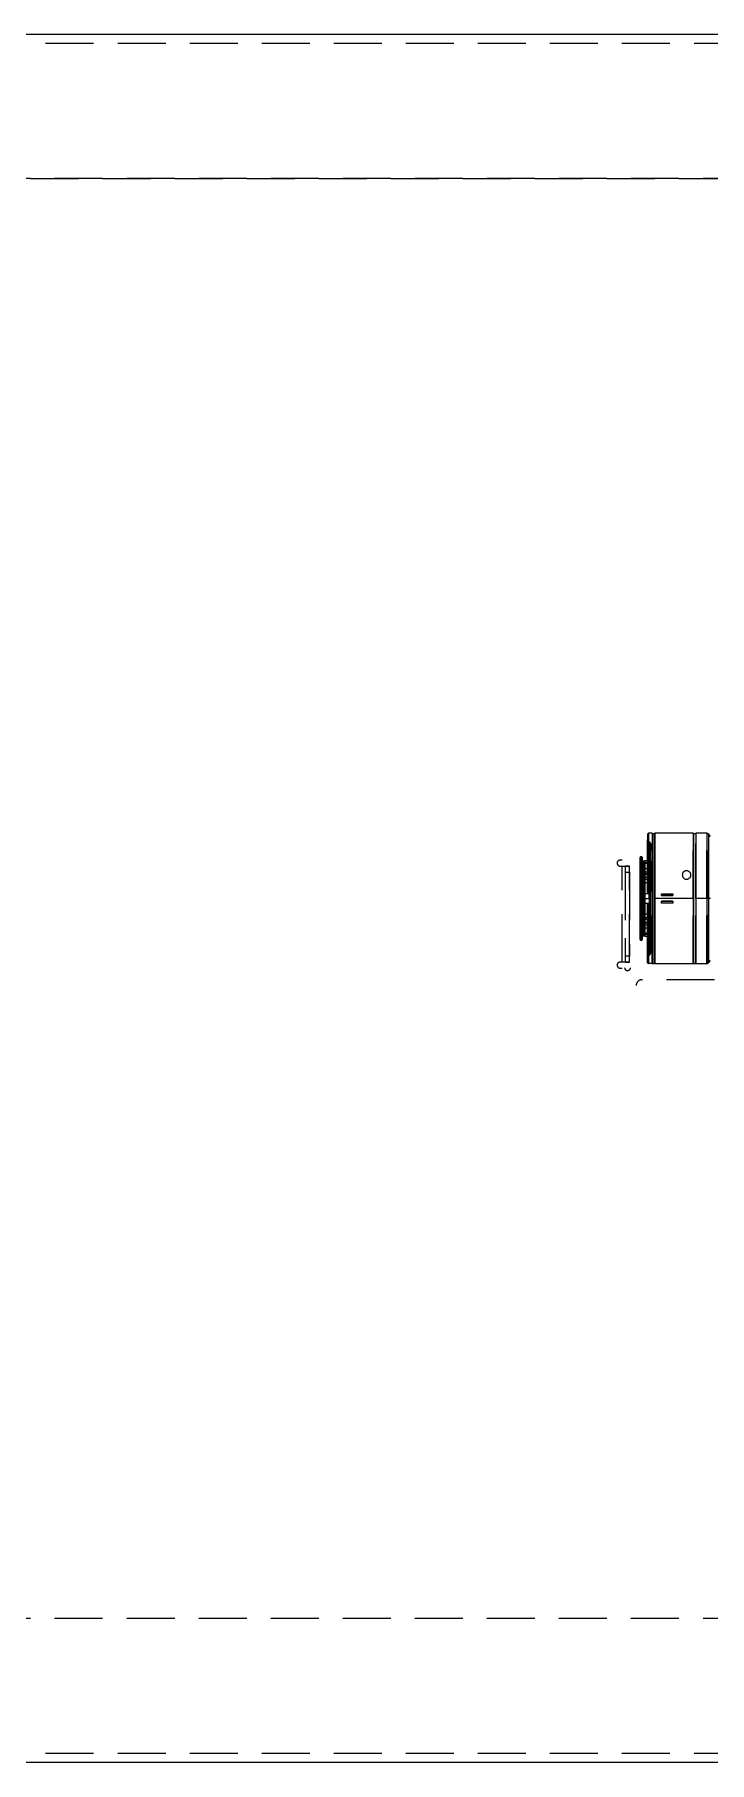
# Model space of a CAD drawing. Header units: millimetres. Extents: x 126 to 938, y 244 to 707.
# Drawn here: x 744.36 to 762.21, y 538.33 to 584.05 of the extents above; entities that cross this region are included whole.
import ezdxf

# ---------------------------------------------------------------- set-up
doc = ezdxf.new("R2010")
doc.units = ezdxf.units.MM
doc.linetypes.add('HIDDEN', pattern=[1.905, 1.27, -0.635])

msp = doc.modelspace()

# ---------------------------------------------------------------- linework, layer by layer
at = {"color": 7, "linetype": 'Continuous', "lineweight": 25}
for p, q in [((795.694, 584.047), (704.254, 584.047)), ((760.599, 562.913), (760.574, 562.888)), ((760.574, 562.888), (760.574, 561.348)), ((760.599, 562.913), (760.599, 561.338)), ((760.694, 562.913), (760.599, 562.913)), ((760.694, 562.913), (760.694, 559.463)), ((760.694, 562.908), (760.749, 562.908)), ((760.764, 562.913), (760.749, 562.898)), ((760.749, 559.468), (760.749, 562.908)), ((761.779, 562.913), (760.764, 562.913)), ((760.764, 562.913), (760.764, 561.188)), ((761.784, 562.908), (761.779, 562.913)), ((761.779, 562.913), (761.779, 561.188)), ((761.784, 562.908), (761.784, 561.188)), ((761.784, 562.908), (761.849, 562.908)), ((762.141, 562.913), (761.849, 562.913)), ((761.849, 562.913), (761.849, 561.188)), ((762.141, 562.913), (762.141, 561.188)), ((762.237, 562.827), (762.18, 562.895)), ((762.18, 562.895), (762.18, 561.188)), ((760.389, 562.288), (760.374, 562.273)), ((760.374, 562.273), (760.374, 561.188)), ((760.421, 562.288), (760.389, 562.288)), ((760.389, 561.213), (760.389, 562.288)), ((760.432, 562.277), (760.421, 562.288)), ((760.421, 561.213), (760.421, 562.288)), ((760.439, 562.196), (760.432, 562.277)), ((760.432, 561.188), (760.432, 562.277)), ((760.439, 561.188), (760.439, 562.196)), ((760.459, 562.178), (760.459, 561.188)), ((760.499, 562.188), (760.464, 562.179)), ((760.464, 562.179), (760.464, 561.188)), ((760.574, 562.188), (760.499, 562.188)), ((760.499, 562.188), (760.499, 561.188)), ((760.374, 561.188), (760.384, 561.188)), ((760.374, 561.188), (760.374, 560.103)), ((760.384, 561.213), (760.389, 561.213)), ((760.389, 561.163), (760.384, 561.163)), ((760.389, 561.213), (760.421, 561.213)), ((760.389, 560.088), (760.389, 561.163)), ((760.389, 561.163), (760.421, 561.163)), ((760.421, 561.213), (760.425, 561.213)), ((760.421, 560.088), (760.421, 561.163)), ((760.425, 561.163), (760.421, 561.163)), ((760.432, 561.188), (760.426, 561.188)), ((760.432, 560.099), (760.432, 561.188)), ((760.439, 561.188), (760.432, 561.188)), ((760.459, 561.188), (760.439, 561.188)), ((760.439, 560.18), (760.439, 561.188)), ((760.464, 561.188), (760.459, 561.188)), ((760.459, 561.188), (760.459, 560.198)), ((760.464, 561.188), (760.499, 561.188)), ((760.464, 561.188), (760.464, 560.197)), ((760.499, 561.188), (760.611, 561.188)), ((760.499, 561.188), (760.499, 560.188)), ((760.584, 561.338), (760.574, 561.348)), ((760.574, 561.028), (760.584, 561.038)), ((760.574, 561.028), (760.574, 559.488)), ((760.584, 561.338), (760.599, 561.338)), ((760.599, 561.038), (760.584, 561.038)), ((760.599, 561.338), (760.629, 561.338)), ((760.599, 561.038), (760.599, 559.463)), ((760.629, 561.038), (760.599, 561.038)), ((760.611, 561.338), (760.611, 561.188)), ((760.636, 561.188), (760.611, 561.188)), ((760.611, 561.188), (760.611, 561.038)), ((760.636, 561.337), (760.636, 561.188)), ((760.649, 561.188), (760.636, 561.188)), ((760.636, 561.188), (760.636, 561.038)), ((760.649, 561.318), (760.649, 561.058)), ((760.749, 561.188), (760.764, 561.188)), ((760.764, 561.188), (760.764, 559.463)), ((761.779, 561.188), (760.764, 561.188)), ((760.944, 561.313), (761.244, 561.313)), ((760.944, 561.263), (760.944, 561.313)), ((761.244, 561.263), (760.944, 561.263)), ((760.944, 561.113), (761.244, 561.113)), ((760.944, 561.063), (760.944, 561.113)), ((761.244, 561.063), (760.944, 561.063)), ((761.244, 561.313), (761.244, 561.263)), ((761.244, 561.113), (761.244, 561.063)), ((761.784, 561.188), (761.779, 561.188)), ((761.779, 561.188), (761.779, 559.463)), ((761.784, 561.188), (761.784, 559.468)), ((762.141, 561.188), (761.849, 561.188)), ((761.849, 561.188), (761.849, 559.463)), ((762.18, 561.188), (762.141, 561.188)), ((762.141, 561.188), (762.141, 559.463)), ((762.24, 561.188), (762.18, 561.188)), ((762.18, 561.188), (762.18, 559.481)), ((760.374, 560.103), (760.389, 560.088)), ((760.389, 560.088), (760.421, 560.088)), ((760.421, 560.088), (760.432, 560.099)), ((760.432, 560.099), (760.439, 560.18)), ((760.464, 560.197), (760.499, 560.188)), ((760.499, 560.188), (760.574, 560.188)), ((760.574, 559.488), (760.599, 559.463)), ((760.694, 559.463), (760.599, 559.463)), ((760.694, 559.468), (760.749, 559.468)), ((760.749, 559.478), (760.764, 559.463)), ((760.764, 559.463), (761.779, 559.463)), ((761.779, 559.463), (761.784, 559.468)), ((761.784, 559.468), (761.849, 559.468)), ((761.849, 559.463), (762.141, 559.463)), ((762.18, 559.481), (762.237, 559.549)), ((795.694, 538.327), (704.254, 538.327))]:
    msp.add_line(p, q, dxfattribs=at)
at = {"color": 7, "linetype": 'HIDDEN', "lineweight": 18}
for p, q in [((795.694, 584.047), (704.254, 584.047)), ((795.456, 583.809), (704.492, 583.809)), ((795.456, 583.809), (704.492, 583.809)), ((788.074, 580.237), (711.874, 580.237)), ((788.074, 580.237), (711.874, 580.237)), ((711.874, 580.237), (788.074, 580.237)), ((711.874, 580.237), (788.074, 580.237)), ((760.574, 561.348), (760.574, 562.888)), ((760.599, 561.338), (760.599, 562.913)), ((760.694, 559.463), (760.694, 562.913)), ((760.694, 562.908), (760.694, 559.468)), ((760.694, 559.468), (760.694, 562.908)), ((760.749, 562.908), (760.749, 559.468)), ((760.764, 561.188), (760.764, 562.913)), ((761.779, 561.188), (761.779, 562.913)), ((761.784, 561.188), (761.784, 562.908)), ((761.849, 561.188), (761.849, 562.913)), ((761.849, 562.908), (761.849, 559.468)), ((761.849, 559.468), (761.849, 562.908)), ((762.141, 561.188), (762.141, 562.913)), ((762.18, 561.188), (762.18, 562.895)), ((760.637, 562.675), (760.574, 562.738)), ((760.637, 562.672), (760.637, 561.336)), ((759.904, 562.202), (759.847, 562.202)), ((759.904, 562.202), (759.847, 562.202)), ((759.847, 562.044), (759.904, 562.044)), ((759.847, 562.044), (759.904, 562.044)), ((759.904, 559.504), (759.904, 562.044)), ((759.904, 562.044), (760.097, 562.044)), ((759.904, 559.504), (759.904, 562.044)), ((759.904, 562.044), (759.983, 562.044)), ((759.983, 562.044), (759.983, 559.504)), ((759.983, 562.044), (759.983, 561.885)), ((760.097, 562.044), (759.983, 562.044)), ((760.097, 559.504), (760.097, 562.044)), ((760.097, 561.885), (760.097, 562.044)), ((760.374, 561.188), (760.374, 562.273)), ((760.384, 562.13), (760.374, 562.14)), ((760.374, 562.138), (760.374, 561.975)), ((760.384, 561.975), (760.374, 561.975)), ((760.384, 561.975), (760.374, 561.975)), ((760.374, 561.813), (760.374, 561.975)), ((760.384, 562.13), (760.384, 561.975)), ((760.624, 562.13), (760.384, 562.13)), ((760.384, 561.823), (760.384, 561.975)), ((760.624, 561.975), (760.384, 561.975)), ((760.624, 561.975), (760.384, 561.975)), ((760.389, 562.288), (760.389, 561.188)), ((760.421, 562.288), (760.421, 561.188)), ((760.432, 562.277), (760.432, 561.188)), ((760.439, 562.196), (760.439, 561.188)), ((760.459, 561.188), (760.459, 562.178)), ((760.464, 561.188), (760.464, 562.179)), ((760.474, 562.113), (760.474, 561.838)), ((760.624, 562.113), (760.474, 562.113)), ((760.474, 561.838), (760.474, 562.113)), ((760.499, 561.188), (760.499, 562.188)), ((760.611, 562.188), (760.574, 562.188)), ((760.611, 561.188), (760.611, 562.186)), ((760.624, 562.13), (760.624, 561.975)), ((760.624, 562.113), (760.624, 561.838)), ((760.624, 561.838), (760.624, 562.113)), ((760.624, 561.82), (760.624, 561.975)), ((760.649, 562.182), (760.636, 562.185)), ((760.636, 561.188), (760.636, 562.183)), ((760.649, 562.179), (760.649, 561.188)), ((759.983, 561.885), (760.097, 561.885)), ((759.983, 561.885), (759.983, 559.662)), ((760.097, 561.885), (760.097, 559.662)), ((760.384, 561.882), (760.374, 561.892)), ((760.384, 561.882), (760.374, 561.892)), ((760.374, 561.89), (760.374, 561.745)), ((760.374, 561.89), (760.374, 561.745)), ((760.374, 561.81), (760.384, 561.82)), ((760.384, 561.745), (760.374, 561.745)), ((760.384, 561.745), (760.374, 561.745)), ((760.374, 561.6), (760.374, 561.745)), ((760.384, 561.745), (760.374, 561.745)), ((760.384, 561.745), (760.374, 561.745)), ((760.374, 561.6), (760.374, 561.745)), ((760.424, 561.688), (760.374, 561.706)), ((760.374, 561.704), (760.374, 561.188)), ((760.374, 561.597), (760.384, 561.607)), ((760.374, 561.597), (760.384, 561.607)), ((760.384, 561.882), (760.384, 561.745)), ((760.384, 561.882), (760.384, 561.745)), ((760.649, 561.882), (760.384, 561.882)), ((760.649, 561.882), (760.384, 561.882)), ((760.384, 561.82), (760.624, 561.82)), ((760.384, 561.607), (760.384, 561.745)), ((760.649, 561.745), (760.384, 561.745)), ((760.649, 561.745), (760.384, 561.745)), ((760.384, 561.607), (760.384, 561.745)), ((760.649, 561.745), (760.384, 561.745)), ((760.649, 561.745), (760.384, 561.745)), ((760.384, 561.607), (760.649, 561.607)), ((760.384, 561.607), (760.649, 561.607)), ((760.424, 561.688), (760.424, 561.188)), ((760.649, 561.688), (760.424, 561.688)), ((760.624, 561.838), (760.474, 561.838)), ((760.649, 561.882), (760.649, 561.745)), ((760.649, 561.882), (760.649, 561.745)), ((760.649, 561.607), (760.649, 561.745)), ((760.649, 561.607), (760.649, 561.745)), ((760.649, 561.688), (760.649, 561.188)), ((760.374, 561.322), (760.374, 561.188)), ((760.399, 561.313), (760.374, 561.322)), ((760.374, 561.188), (760.389, 561.188)), ((760.374, 560.103), (760.374, 561.188)), ((760.399, 561.188), (760.374, 561.188)), ((760.399, 561.188), (760.374, 561.188)), ((760.374, 561.054), (760.374, 561.188)), ((760.424, 561.188), (760.374, 561.188)), ((760.424, 561.188), (760.374, 561.188)), ((760.374, 560.672), (760.374, 561.188)), ((760.374, 561.054), (760.399, 561.063)), ((760.384, 561.213), (760.425, 561.213)), ((760.425, 561.163), (760.384, 561.163)), ((760.389, 561.188), (760.389, 560.088)), ((760.399, 561.313), (760.399, 561.188)), ((760.649, 561.313), (760.399, 561.313)), ((760.399, 561.063), (760.399, 561.188)), ((760.399, 561.188), (760.649, 561.188)), ((760.399, 561.188), (760.649, 561.188)), ((760.399, 561.063), (760.649, 561.063)), ((760.432, 561.188), (760.421, 561.188)), ((760.421, 561.188), (760.421, 560.088)), ((760.424, 560.688), (760.424, 561.188)), ((760.424, 561.188), (760.649, 561.188)), ((760.424, 561.188), (760.649, 561.188)), ((760.432, 561.188), (760.432, 560.099)), ((760.439, 561.188), (760.432, 561.188)), ((760.459, 561.188), (760.439, 561.188)), ((760.439, 561.188), (760.439, 560.18)), ((760.464, 561.188), (760.459, 561.188)), ((760.459, 560.198), (760.459, 561.188)), ((760.464, 561.188), (760.499, 561.188)), ((760.464, 560.197), (760.464, 561.188)), ((760.499, 561.188), (760.611, 561.188)), ((760.499, 560.188), (760.499, 561.188)), ((760.574, 561.348), (760.584, 561.338)), ((760.584, 561.338), (760.574, 561.348)), ((760.574, 561.348), (760.584, 561.338)), ((760.584, 561.038), (760.574, 561.028)), ((760.574, 561.028), (760.584, 561.038)), ((760.584, 561.038), (760.574, 561.028)), ((760.574, 559.488), (760.574, 561.028)), ((760.599, 561.338), (760.584, 561.338)), ((760.584, 561.338), (760.629, 561.338)), ((760.629, 561.338), (760.584, 561.338)), ((760.584, 561.038), (760.599, 561.038)), ((760.584, 561.038), (760.629, 561.038)), ((760.629, 561.038), (760.584, 561.038)), ((760.629, 561.338), (760.599, 561.338)), ((760.599, 559.463), (760.599, 561.038)), ((760.599, 561.038), (760.629, 561.038)), ((760.636, 561.188), (760.611, 561.188)), ((760.611, 561.188), (760.611, 560.19)), ((760.637, 561.336), (760.629, 561.338)), ((760.629, 561.338), (760.637, 561.336)), ((760.637, 561.04), (760.629, 561.038)), ((760.629, 561.038), (760.637, 561.04)), ((760.649, 561.188), (760.636, 561.188)), ((760.636, 561.188), (760.636, 560.193)), ((760.637, 559.703), (760.637, 561.04)), ((760.649, 561.058), (760.649, 561.318)), ((760.649, 561.313), (760.649, 561.188)), ((760.649, 560.197), (760.649, 561.188)), ((760.649, 561.063), (760.649, 561.188)), ((760.649, 560.688), (760.649, 561.188)), ((760.749, 561.188), (760.764, 561.188)), ((760.764, 559.463), (760.764, 561.188)), ((761.779, 561.188), (760.764, 561.188)), ((760.944, 561.313), (761.244, 561.313)), ((760.944, 561.263), (760.944, 561.313)), ((760.944, 561.263), (761.244, 561.263)), ((761.244, 561.113), (760.944, 561.113)), ((760.944, 561.113), (760.944, 561.063)), ((761.244, 561.063), (760.944, 561.063)), ((761.244, 561.313), (761.244, 561.263)), ((761.244, 561.063), (761.244, 561.113)), ((761.784, 561.188), (761.779, 561.188)), ((761.779, 559.463), (761.779, 561.188)), ((761.784, 559.468), (761.784, 561.188)), ((762.141, 561.188), (761.849, 561.188)), ((761.849, 559.463), (761.849, 561.188)), ((762.18, 561.188), (762.141, 561.188)), ((762.141, 559.463), (762.141, 561.188)), ((762.24, 561.188), (762.18, 561.188)), ((762.18, 559.481), (762.18, 561.188)), ((760.384, 560.769), (760.374, 560.779)), ((760.384, 560.769), (760.374, 560.779)), ((760.374, 560.776), (760.374, 560.631)), ((760.374, 560.776), (760.374, 560.631)), ((760.374, 560.67), (760.424, 560.688)), ((760.384, 560.631), (760.374, 560.631)), ((760.384, 560.631), (760.374, 560.631)), ((760.374, 560.486), (760.374, 560.631)), ((760.384, 560.631), (760.374, 560.631)), ((760.384, 560.631), (760.374, 560.631)), ((760.374, 560.486), (760.374, 560.631)), ((760.384, 560.555), (760.374, 560.565)), ((760.374, 560.563), (760.374, 560.4)), ((760.384, 560.769), (760.384, 560.631)), ((760.384, 560.769), (760.384, 560.631)), ((760.649, 560.769), (760.384, 560.769)), ((760.649, 560.769), (760.384, 560.769)), ((760.384, 560.494), (760.384, 560.631)), ((760.649, 560.631), (760.384, 560.631)), ((760.649, 560.631), (760.384, 560.631)), ((760.384, 560.494), (760.384, 560.631)), ((760.649, 560.631), (760.384, 560.631)), ((760.649, 560.631), (760.384, 560.631)), ((760.624, 560.555), (760.384, 560.555)), ((760.384, 560.553), (760.384, 560.4)), ((760.424, 560.688), (760.649, 560.688)), ((760.624, 560.538), (760.474, 560.538)), ((760.474, 560.538), (760.474, 560.263)), ((760.474, 560.263), (760.474, 560.538)), ((760.624, 560.555), (760.624, 560.4)), ((760.624, 560.538), (760.624, 560.263)), ((760.624, 560.263), (760.624, 560.538)), ((760.649, 560.769), (760.649, 560.631)), ((760.649, 560.769), (760.649, 560.631)), ((760.649, 560.494), (760.649, 560.631)), ((760.649, 560.494), (760.649, 560.631)), ((760.374, 560.484), (760.384, 560.494)), ((760.374, 560.484), (760.384, 560.494)), ((760.384, 560.4), (760.374, 560.4)), ((760.384, 560.4), (760.374, 560.4)), ((760.374, 560.238), (760.374, 560.4)), ((760.374, 560.235), (760.384, 560.245)), ((760.384, 560.494), (760.649, 560.494)), ((760.384, 560.494), (760.649, 560.494)), ((760.384, 560.245), (760.384, 560.4)), ((760.624, 560.4), (760.384, 560.4)), ((760.624, 560.4), (760.384, 560.4)), ((760.384, 560.245), (760.624, 560.245)), ((760.624, 560.263), (760.474, 560.263)), ((760.574, 560.188), (760.611, 560.188)), ((760.624, 560.245), (760.624, 560.4)), ((760.636, 560.191), (760.649, 560.194)), ((759.983, 559.662), (759.983, 559.504)), ((760.097, 559.662), (759.983, 559.662)), ((760.097, 559.504), (760.097, 559.662)), ((760.574, 559.638), (760.637, 559.701)), ((759.904, 559.504), (759.847, 559.504)), ((759.904, 559.504), (759.847, 559.504)), ((759.847, 559.345), (759.904, 559.345)), ((759.847, 559.345), (759.904, 559.345)), ((760.097, 559.504), (759.904, 559.504)), ((759.983, 559.504), (759.904, 559.504)), ((759.983, 559.504), (760.097, 559.504)), ((762.342, 559.037), (760.424, 559.037)), ((762.342, 559.037), (760.424, 559.037)), ((788.074, 542.137), (711.874, 542.137)), ((788.074, 542.137), (711.874, 542.137)), ((788.074, 542.137), (711.874, 542.137)), ((788.074, 542.137), (711.874, 542.137)), ((795.694, 538.327), (704.254, 538.327)), ((795.456, 538.565), (704.492, 538.565)), ((795.456, 538.565), (704.492, 538.565))]:
    msp.add_line(p, q, dxfattribs=at)
at = {"color": 7, "linetype": 'Continuous', "lineweight": 25}
for centre, radius, start, end in [((762.141, 562.863), 0.05, 39.9936, 89.999), ((760.459, 562.198), 0.02, 184.9916, 269.9968), ((760.459, 562.198), 0.0204, 270.1052, 284.8421), ((760.459, 560.178), 0.02, 89.9708, 175.0407), ((760.459, 560.178), 0.0197, 74.8997, 90.1529), ((762.141, 559.513), 0.05, 270.0062, 319.9866)]:
    msp.add_arc(centre, radius, start, end, dxfattribs=at)
at = {"color": 7, "linetype": 'HIDDEN', "lineweight": 18}
for centre, radius, start, end in [((760.609, 562.646), 0.04, 0.0031, 45.0084), ((759.847, 562.123), 0.0794, 89.9978, 270.0022), ((759.847, 562.123), 0.0794, 89.9978, 270.0022), ((760.611, 562.088), 0.1, 75.9759, 89.9855), ((761.605, 561.81), 0.113, 0.0015, 179.9985), ((761.605, 561.81), 0.113, 0.0015, 179.9985), ((761.605, 561.81), 0.113, 180.0015, 359.9985), ((761.605, 561.81), 0.113, 180.0015, 359.9985), ((760.611, 560.288), 0.1, 270.0145, 284.0241), ((760.609, 559.73), 0.04, 314.9916, 359.9969), ((759.847, 559.424), 0.0794, 89.9978, 270.0022), ((759.847, 559.424), 0.0794, 89.9978, 270.0022), ((760.043, 559.355), 0.0762, 179.9955, 0.0045), ((760.043, 559.355), 0.0762, 179.9955, 0.0045), ((760.424, 558.885), 0.152, 89.9985, 180.0037), ((760.424, 558.885), 0.152, 89.9985, 180.0037)]:
    msp.add_arc(centre, radius, start, end, dxfattribs=at)
for points, knots in [([(760.749, 561.522), (760.749, 561.351), (760.749, 561.009), (760.749, 561.563), (760.749, 561.823), (760.749, 562.128), (760.749, 562.383), (760.749, 562.587), (760.749, 562.757), (760.749, 562.828), (760.749, 562.916), (760.749, 562.828), (760.749, 562.757), (760.749, 562.587), (760.749, 562.383), (760.749, 562.125), (760.749, 561.834), (760.749, 561.629), (760.749, 561.522)], [0, 0, 0, 0, 0.0975444, 0.1950887, 0.288886, 0.3753285, 0.451098, 0.5132786, 0.5594845, 0.5879379, 0.5975444, 0.6071508, 0.6356042, 0.6818101, 0.7439907, 0.8197602, 0.9062027, 1, 1, 1, 1]), ([(760.574, 561.626), (760.574, 561.484), (760.574, 561.198), (760.574, 561.659), (760.574, 561.874), (760.574, 562.122), (760.574, 562.327), (760.574, 562.491), (760.574, 562.626), (760.574, 562.683), (760.574, 562.752), (760.574, 562.683), (760.574, 562.626), (760.574, 562.491), (760.574, 562.328), (760.574, 562.12), (760.574, 561.883), (760.574, 561.714), (760.574, 561.626)], [0, 0, 0, 0, 0.100187, 0.200375, 0.295271, 0.381689, 0.456733, 0.517884, 0.563091, 0.590835, 0.600187, 0.60954, 0.637284, 0.682491, 0.743642, 0.818686, 0.905104, 1, 1, 1, 1]), ([(760.649, 561.567), (760.649, 561.44), (760.649, 561.184), (760.649, 561.604), (760.649, 561.804), (760.649, 562.047), (760.649, 562.252), (760.649, 562.414), (760.649, 562.545), (760.649, 562.597), (760.649, 562.658), (760.649, 562.597), (760.649, 562.545), (760.649, 562.414), (760.649, 562.252), (760.649, 562.045), (760.649, 561.813), (760.649, 561.651), (760.649, 561.567)], [0, 0, 0, 0, 0.09391, 0.187819, 0.282009, 0.371246, 0.450061, 0.51375, 0.559253, 0.585622, 0.59391, 0.602197, 0.628566, 0.674069, 0.737758, 0.816573, 0.90581, 1, 1, 1, 1]), ([(760.574, 560.749), (760.574, 560.892), (760.574, 561.178), (760.574, 560.717), (760.574, 560.502), (760.574, 560.254), (760.574, 560.049), (760.574, 559.885), (760.574, 559.75), (760.574, 559.693), (760.574, 559.624), (760.574, 559.693), (760.574, 559.75), (760.574, 559.885), (760.574, 560.048), (760.574, 560.256), (760.574, 560.493), (760.574, 560.661), (760.574, 560.749)], [0, 0, 0, 0, 0.100187, 0.200375, 0.295268, 0.381689, 0.456733, 0.517884, 0.563089, 0.590835, 0.600187, 0.60954, 0.637286, 0.682491, 0.743642, 0.818686, 0.905106, 1, 1, 1, 1]), ([(760.649, 561.318), (760.648, 561.321), (760.648, 561.326), (760.643, 561.332), (760.637, 561.337), (760.631, 561.338), (760.629, 561.338)], [0, 0, 0, 0, 0.249656, 0.499085, 0.746562, 1, 1, 1, 1]), ([(760.629, 561.038), (760.631, 561.038), (760.637, 561.039), (760.643, 561.044), (760.648, 561.05), (760.648, 561.055), (760.649, 561.058)], [0, 0, 0, 0, 0.253102, 0.500509, 0.750082, 1, 1, 1, 1]), ([(760.637, 561.336), (760.639, 561.335), (760.642, 561.333), (760.646, 561.329), (760.648, 561.325), (760.649, 561.321), (760.649, 561.319), (760.649, 561.318)], [0, 0, 0, 0, 0.253928, 0.528131, 0.748711, 0.808607, 1, 1, 1, 1]), ([(760.649, 561.318), (760.649, 561.319), (760.649, 561.321), (760.648, 561.323), (760.647, 561.325), (760.646, 561.329), (760.642, 561.333), (760.639, 561.335), (760.637, 561.336)], [0, 0, 0, 0, 0.191349, 0.251232, 0.287175, 0.471989, 0.746129, 1, 1, 1, 1]), ([(760.637, 561.04), (760.639, 561.041), (760.642, 561.043), (760.647, 561.049), (760.648, 561.054), (760.649, 561.058)], [0, 0, 0, 0, 0.2551359, 0.5306425, 1, 1, 1, 1]), ([(760.637, 561.04), (760.639, 561.041), (760.642, 561.043), (760.646, 561.047), (760.648, 561.051), (760.649, 561.055), (760.649, 561.056), (760.649, 561.058)], [0, 0, 0, 0, 0.253934, 0.528142, 0.748965, 0.808863, 1, 1, 1, 1]), ([(760.649, 560.808), (760.649, 560.936), (760.649, 561.192), (760.649, 560.772), (760.649, 560.572), (760.649, 560.329), (760.649, 560.124), (760.649, 559.962), (760.649, 559.831), (760.649, 559.779), (760.649, 559.718), (760.649, 559.779), (760.649, 559.831), (760.649, 559.962), (760.649, 560.124), (760.649, 560.331), (760.649, 560.562), (760.649, 560.725), (760.649, 560.808)], [0, 0, 0, 0, 0.093907, 0.187815, 0.282007, 0.371243, 0.450059, 0.513748, 0.559251, 0.585618, 0.593907, 0.602197, 0.628564, 0.674067, 0.737755, 0.816571, 0.905808, 1, 1, 1, 1]), ([(760.749, 560.854), (760.749, 561.025), (760.749, 561.367), (760.749, 560.813), (760.749, 560.553), (760.749, 560.248), (760.749, 559.993), (760.749, 559.788), (760.749, 559.619), (760.749, 559.548), (760.749, 559.46), (760.749, 559.548), (760.749, 559.619), (760.749, 559.789), (760.749, 559.993), (760.749, 560.251), (760.749, 560.542), (760.749, 560.747), (760.749, 560.854)], [0, 0, 0, 0, 0.097546, 0.195092, 0.288888, 0.375331, 0.451098, 0.51328, 0.559486, 0.587938, 0.597546, 0.607154, 0.635606, 0.681811, 0.743993, 0.819761, 0.906203, 1, 1, 1, 1])]:
    msp.add_open_spline(points, degree=3, knots=knots, dxfattribs=at)
at = {"color": 7, "linetype": 'Continuous', "lineweight": 25}
for points, knots in [([(760.384, 561.188), (760.384, 561.193), (760.384, 561.201), (760.384, 561.209), (760.384, 561.213)], [0, 0, 0, 0, 0.559813, 1, 1, 1, 1]), ([(760.384, 561.163), (760.384, 561.168), (760.384, 561.176), (760.384, 561.184), (760.384, 561.188)], [0, 0, 0, 0, 0.559981, 1, 1, 1, 1]), ([(760.425, 561.213), (760.426, 561.208), (760.426, 561.2), (760.426, 561.192), (760.426, 561.188)], [0, 0, 0, 0, 0.5601169, 1, 1, 1, 1]), ([(760.426, 561.188), (760.426, 561.183), (760.426, 561.175), (760.426, 561.167), (760.425, 561.163)], [0, 0, 0, 0, 0.559918, 1, 1, 1, 1]), ([(760.629, 561.338), (760.631, 561.338), (760.637, 561.337), (760.643, 561.332), (760.648, 561.326), (760.648, 561.321), (760.649, 561.318)], [0, 0, 0, 0, 0.253089, 0.500376, 0.750095, 1, 1, 1, 1]), ([(760.649, 561.058), (760.648, 561.055), (760.648, 561.05), (760.643, 561.044), (760.637, 561.039), (760.631, 561.038), (760.629, 561.038)], [0, 0, 0, 0, 0.249493, 0.499106, 0.7465, 1, 1, 1, 1])]:
    msp.add_open_spline(points, degree=3, knots=knots, dxfattribs=at)

doc.saveas('drawing.dxf')
